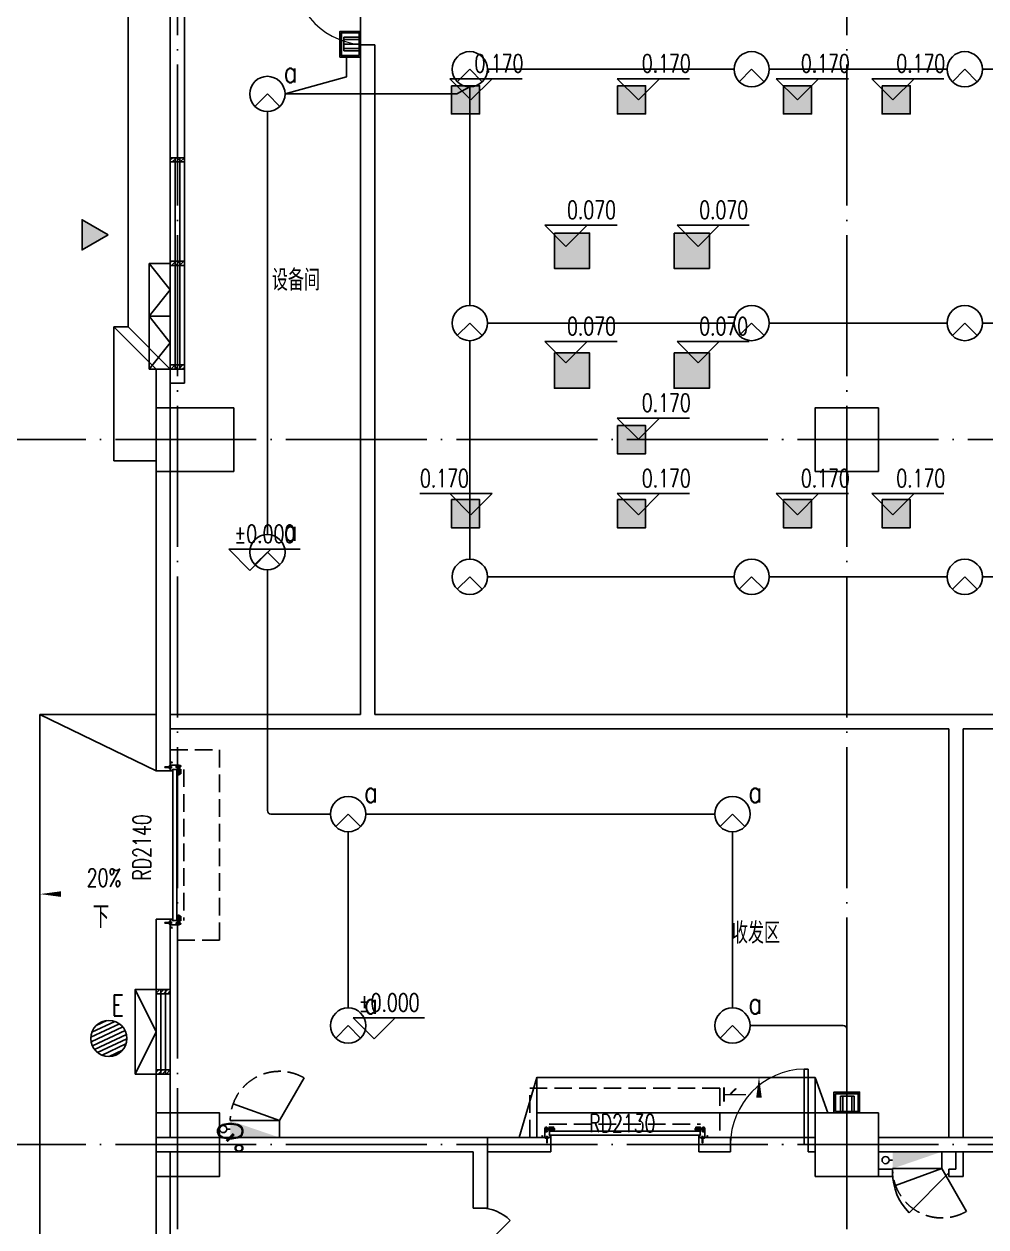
# Model space of a CAD drawing. Extents: x -621157 to 1764546, y -106808 to 741893.
# Drawn here: x 368748 to 382399, y 8832 to 25895 of the extents above; entities that cross this region are included whole.
import ezdxf
from ezdxf.enums import TextEntityAlignment as Align

# ---------------------------------------------------------------- set-up
doc = ezdxf.new("R2010")
doc.units = 0
doc.header["$LTSCALE"] = 1000
doc.header["$MEASUREMENT"] = 0
doc.linetypes.add('XREF-A-101-平面图_t3$0$DASH', pattern=[0.35, 0.25, -0.1])
doc.linetypes.add('XREF-A-101-平面图_t3$0$DOTE', pattern=[2.42, 2, -0.2, 0.02, -0.2])
for name, color, linetype in [('0-底图', 7, 'Continuous'), ('EQUIP-照明', 3, 'Continuous'), ('SIG_TEXT', 2, 'Continuous'), ('WIRE-控制', 6, 'Continuous'), ('XREF-A-101-平面图_t3$0$A-COLUMN', 8, 'Continuous'), ('XREF-A-101-平面图_t3$0$A-DIM_ELEV', 8, 'Continuous'), ('XREF-A-101-平面图_t3$0$A-DIM_LEAD', 3, 'Continuous'), ('XREF-A-101-平面图_t3$0$A-DOTE', 8, 'Continuous'), ('XREF-A-101-平面图_t3$0$A-GROUND', 8, 'Continuous'), ('XREF-A-101-平面图_t3$0$A-LEAD-AROW', 8, 'Continuous'), ('XREF-A-101-平面图_t3$0$A-PUB_HATCH', 8, 'Continuous'), ('XREF-A-101-平面图_t3$0$A-ROOM-CH', 8, 'Continuous'), ('XREF-A-101-平面图_t3$0$A-WALL', 8, 'Continuous'), ('XREF-A-101-平面图_t3$0$A-WALL-FILL', 8, 'Continuous'), ('XREF-A-101-平面图_t3$0$A-WINDOW', 8, 'Continuous'), ('XREF-A-101-平面图_t3$0$A-开启符号', 8, 'Continuous'), ('XREF-A-101-平面图_t3$0$A-电动高窗', 161, 'Continuous'), ('XREF-A-101-平面图_t3$0$GROUND', 8, 'Continuous'), ('XREF-A-101-平面图_t3$0$I-WALL-GYPSUM', 8, 'Continuous'), ('XREF-A-101-平面图_t3$0$M-HOLE', 8, 'Continuous'), ('XREF-A-101-平面图_t3$0$P-EQUIPMENT', 8, 'Continuous'), ('XREF-A-101-平面图_t3$0$PUB_HATCH', 8, 'Continuous'), ('XREF-A-101-平面图_t3$0$PUB_TEXT', 8, 'Continuous'), ('XREF-A-101-平面图_t3$0$win-kq', 8, 'Continuous'), ('XREF-A-101-平面图_t3$0$WINDOW_TEXT', 8, 'Continuous'), ('XREF-A-101-平面图_t3$0$水-尺寸', 8, 'Continuous'), ('设备-照明', 3, 'Continuous')]:
    doc.layers.add(name, color=color, linetype=linetype)
doc.layers.add('弱电设备层', color=1, linetype='Continuous', lineweight=9)
doc.styles.add('_TCH_LABEL', font='COMPLEX', dxfattribs={"bigfont": 'GBCBIG'})
doc.styles.add('DIM_FONT', font='ROMANS', dxfattribs={"width": 0.8, "bigfont": 'HZDXC'})
doc.styles.get("Standard").update_dxf_attribs({"font": 'romans.shx', "bigfont": 'HZDXC.SHX'})
doc.styles.add('XREF-A-101-平面图_t3$0$-HZDXCROMANS', font='ROMANS.shx', dxfattribs={"bigfont": 'HZDXC.shx'})
doc.styles.add('XREF-A-101-平面图_t3$0$_TCH_DIM', font='SIMPLEX', dxfattribs={"bigfont": 'GBCBIG'})
doc.styles.add('XREF-A-101-平面图_t3$0$A-STANDARD', font='SIMPLEX', dxfattribs={"bigfont": 'GBCBIG'})
doc.styles.add('XREF-A-101-平面图_t3$0$A-WIN-LABEL', font='SIMPLEX', dxfattribs={"bigfont": 'GBCBIG'})
doc.linetypes.add('Ground', pattern='A,0.75,-0.125,[135,sr.shx,S=0.1,R=0,X=-0.15,Y=0],0.125,-0.125', length=1.125)
doc.dimstyles.get("Standard").update_dxf_attribs({"dimscale": 100, "dimtxt": 3.5, "dimasz": 1, "dimexe": 2.5, "dimexo": 3, "dimgap": 1.5, "dimtad": 1, "dimdec": 0, "dimzin": 0, "dimdsep": 46, "dimtxsty": 'Standard', "dimblk": 'ARCHTICK', "dimcen": 0.09, "dimadec": 0, "dimazin": 0, "dimtfac": 1, "dimtdec": 0, "dimtix": 1, "dimtmove": 2, "dimatfit": 3, "dimfxl": 0, "dimtolj": 1, "dimtzin": 0, "dimarcsym": 0})

# ---------------------------------------------------------------- blocks, each defined once
blk = doc.blocks.new('XREF-A-101-平面图_t3$0$轴网')
at = {"layer": 'XREF-A-101-平面图_t3$0$A-DOTE', "linetype": 'XREF-A-101-平面图_t3$0$DOTE'}
for p, q in [((0, -3300), (0, 43300)), ((9500, -3300), (9500, 43300)), ((-3300, 20000), (69800, 20000)), ((-3300, 10000), (69800, 10000))]:
    blk.add_line(p, q, dxfattribs=at)
blk = doc.blocks.new('XREF-A-101-平面图_t3$0$G$C869EB286')
at = {"layer": 'XREF-A-101-平面图_t3$0$A-WINDOW'}
h = blk.add_hatch(dxfattribs=at)
h.set_pattern_fill('ANSI31', color=256, scale=25)
h.set_pattern_definition([(45, (-143.957, -89940), (-28.0633, 28.0633), [])])
h.paths.add_polyline_path([(0, 60), (200, 60), (200, 0), (0, 0)])
blk.add_lwpolyline([(0, 60), (200, 60), (200, 0), (0, 0)], close=True, dxfattribs=at)
blk = doc.blocks.new('XREF-A-101-平面图_t3$0$柱网1F')
at = {"layer": 'XREF-A-101-平面图_t3$0$A-COLUMN'}
for points in [[(-300, -20450), (800, -20450), (800, -19550), (-300, -19550)], [(9050, -20450), (9950, -20450), (9950, -19550), (9050, -19550)], [(-300, -30450), (600, -30450), (600, -29550), (-300, -29550)], [(9050, -30450), (9950, -30450), (9950, -29550), (9050, -29550)]]:
    blk.add_lwpolyline(points, close=True, dxfattribs=at)
blk = doc.blocks.new('XREF-A-101-平面图_t3$0$ROOM')
at = {"layer": 'XREF-A-101-平面图_t3$0$A-ROOM-CH', "style": 'XREF-A-101-平面图_t3$0$-HZDXCROMANS', "width": 0.6}
for tag, p in [('中文房间名称', (0, -1000)), ('英文房间名称', (0, -1500))]:
    blk.add_attdef(tag, text='', height=300, dxfattribs=at).set_placement(p, align=Align.CENTER)
blk = doc.blocks.new('XREF-A-101-平面图_t3$0$TYHGDGV(26)')
at = {"color": 0, "linetype": 'XREF-A-101-平面图_t3$0$DASH', "extrusion": (0, 0, -1)}
blk.add_line((82929, 11046), (85074, 11046), dxfattribs=at)
at = {"layer": 'XREF-A-101-平面图_t3$0$win-kq'}
for p, q in [((82897, 11318), (82894, 11314)), ((82897, 11318), (82901, 11314)), ((85106, 11318), (85102, 11314)), ((85106, 11318), (85109, 11314)), ((82898, 11127), (82927, 11127)), ((82898, 11111), (82927, 11111)), ((82927, 11140), (82991, 11140)), ((82927, 11130), (82991, 11130)), ((82927, 11107), (82991, 11107)), ((85076, 11140), (85012, 11140)), ((85076, 11130), (85012, 11130)), ((85076, 11107), (85012, 11107)), ((85105, 11127), (85076, 11127)), ((85105, 11111), (85076, 11111))]:
    blk.add_line(p, q, dxfattribs=at)
at = {"layer": 'XREF-A-101-平面图_t3$0$win-kq', "linetype": 'XREF-A-101-平面图_t3$0$DASH'}
blk.add_line((85052, 11238), (85292, 11238), dxfattribs=at)
at = {"layer": 'XREF-A-101-平面图_t3$0$win-kq'}
for points in [[(82894, 11314), (82894, 11238), (82901, 11238), (82901, 11314)], [(85109, 11314), (85109, 11238), (85102, 11238), (85102, 11314)], [(82899, 11101), (82893, 11092), (82886, 11088), (82884, 11088), (82876, 11092), (82868, 11115), (82868, 11156), (82898, 11156), (82898, 11146), (82898, 11156), (82868, 11156), (82868, 11238)], [(82920, 11248), (82873, 11238)], [(82920, 11238), (82873, 11248)], [(82878, 11106), (82874, 11106), (82874, 11131), (82878, 11131)], [(82892, 11107), (82898, 11107), (82898, 11130), (82892, 11130)], [(82927, 11203), (82927, 11200), (82931, 11197), (82931, 11152), (82927, 11150), (82927, 11146), (85076, 11146), (85076, 11150), (85072, 11152), (85072, 11197), (85076, 11200), (85076, 11203), (82927, 11203)], [(82991, 11146), (82991, 11090), (82927, 11090), (82927, 11146)], [(82946, 11221), (82946, 11212), (82952, 11212), (82952, 11205), (82941, 11205), (82941, 11212), (82946, 11212), (82946, 11221)], [(82991, 11111), (83006, 11111), (83006, 11127), (82991, 11127)], [(85012, 11111), (84998, 11111), (84998, 11127), (85012, 11127)], [(85012, 11146), (85012, 11090), (85076, 11090), (85076, 11146)], [(85057, 11221), (85057, 11212), (85052, 11212), (85052, 11205), (85062, 11205), (85062, 11212), (85057, 11212), (85057, 11221)], [(85131, 11248), (85083, 11238)], [(85131, 11238), (85083, 11248)], [(85104, 11101), (85110, 11092), (85117, 11088), (85120, 11088), (85127, 11092), (85136, 11115), (85136, 11156), (85106, 11156), (85106, 11146), (85106, 11156), (85136, 11156), (85136, 11238)], [(85111, 11107), (85105, 11107), (85105, 11130), (85111, 11130)], [(85126, 11106), (85129, 11106), (85129, 11131), (85126, 11131)]]:
    blk.add_lwpolyline(points, dxfattribs=at)
at = {"layer": 'XREF-A-101-平面图_t3$0$win-kq', "linetype": 'XREF-A-101-平面图_t3$0$DASH'}
blk.add_lwpolyline([(82952, 11238), (82652, 11238), (82652, 10538), (85352, 10538), (85352, 11238), (85052, 11238)], dxfattribs=at)
at = {"layer": 'XREF-A-101-平面图_t3$0$win-kq'}
for points in [[(82834, 11210), (82834, 11221, 1), (82827, 11221), (82827, 11210), (82827, 11232, -0.414214), (82832, 11238), (82946, 11238, -0.414214), (82952, 11232), (82952, 11214), (82952, 11221, 1), (82941, 11221), (82941, 11214)], [(85169, 11210), (85169, 11221, -1), (85177, 11221), (85177, 11210), (85177, 11232, 0.414214), (85171, 11238), (85057, 11238, 0.414214), (85052, 11232), (85052, 11214), (85052, 11221, -1), (85062, 11221), (85062, 11214)]]:
    blk.add_lwpolyline(points, format="xyb", dxfattribs=at)
for points in [[(82920, 11248), (82920, 11238), (82873, 11238), (82873, 11248)], [(82877, 11233), (82918, 11233), (82918, 11238), (82877, 11238)], [(82887, 11233), (82909, 11233), (82909, 11230), (82887, 11230)], [(82888, 11223), (82907, 11223), (82907, 11230), (82888, 11230)], [(85083, 11248), (85083, 11238), (85131, 11238), (85131, 11248)], [(85126, 11233), (85085, 11233), (85085, 11238), (85126, 11238)], [(85117, 11233), (85095, 11233), (85095, 11230), (85117, 11230)], [(85115, 11223), (85096, 11223), (85096, 11230), (85115, 11230)]]:
    blk.add_lwpolyline(points, close=True, dxfattribs=at)
for points in [[(82878, 11098), (82878, 11139, -1), (82892, 11139), (82892, 11098, -1)], [(85126, 11098), (85126, 11139, 1), (85111, 11139), (85111, 11098, 1)]]:
    blk.add_lwpolyline(points, format="xyb", close=True, dxfattribs=at)
blk = doc.blocks.new('_ArchTick')
at = {"color": 0, "linetype": 'ByBlock', "const_width": 0.4}
blk.add_lwpolyline([(-0.5, -0.5), (0.5, 0.5)], dxfattribs=at)
blk = doc.blocks.new('*D25423')
at = {"layer": 'Defpoints', "color": 0}
blk.add_point((0, 0), dxfattribs=at)
blk.add_point((0, 0), dxfattribs=at)
blk.add_point((0, 0), dxfattribs=at)
blk.add_point((0, 0), dxfattribs=at)
at = {"layer": 'XREF-A-101-平面图_t3$0$水-尺寸', "color": 0, "linetype": 'ByBlock', "lineweight": -2}
blk.add_line((0, 300), (0, 250), dxfattribs=at)
blk.add_line((0, 300), (0, 250), dxfattribs=at)
blk.add_arc((0, 0), 0, 180, 180, dxfattribs=at)
at = {"layer": 'XREF-A-101-平面图_t3$0$水-尺寸', "color": 0, "linetype": 'ByBlock', "lineweight": -2, "xscale": 100, "yscale": 100, "zscale": 100}
for rotation in [90, 90.00000000000001]:
    blk.add_blockref('_ArchTick', (0, 0), dxfattribs=dict(at, rotation=rotation))
at = {"layer": 'XREF-A-101-平面图_t3$0$水-尺寸', "color": 0, "insert": (0, 0), "char_height": 350, "attachment_point": 5}
blk.add_mtext('\\A1;0%%d', dxfattribs=at)
blk = doc.blocks.new('XREF-A-101-平面图_t3$0$bz1')
at = {"layer": 'XREF-A-101-平面图_t3$0$PUB_HATCH'}
h = blk.add_hatch(color=1, dxfattribs=at)
h.dxf.hatch_style = 1
h.paths.add_polyline_path([(4866032, -641203), (4865818, -641573), (4866245, -641573)])
at = {"layer": 'XREF-A-101-平面图_t3$0$PUB_TEXT', "color": 1}
blk.add_lwpolyline([(4866032, -641203), (4865818, -641573), (4866245, -641573)], close=True, dxfattribs=at)
blk = doc.blocks.new('XREF-A-101-平面图_t3$0$G$C34B60025')
at = {"xscale": -1, "rotation": 270}
blk.add_blockref('XREF-A-101-平面图_t3$0$bz1', (640120, -4983026), dxfattribs=at)
blk = doc.blocks.new('XREF-A-101-平面图_t3$0$G$C9E80631F')
at = {"layer": 'XREF-A-101-平面图_t3$0$A-DIM_LEAD', "color": 7, "style": 'XREF-A-101-平面图_t3$0$_TCH_DIM', "width": 0.705882}
blk.add_text('E', height=298, dxfattribs=at).set_placement((177, -143))
blk = doc.blocks.new('XREF-A-101-平面图_t3$0$WINDOW2DLIB$SYSLIB$00000001')
at = {"color": 0}
for points in [[(-0.5, 0.5), (-0.5, -0.5)], [(-0.5, 0.5), (0.5, 0.5)], [(0.5, -0.5), (0.5, 0.5)], [(0.5, 0.1667), (-0.5, 0.1667)], [(0.5, -0.1667), (-0.5, -0.1667)], [(-0.5, -0.5), (0.5, -0.5)]]:
    blk.add_lwpolyline(points, dxfattribs=at)
blk = doc.blocks.new('XREF-A-101-平面图_t3$0$DOOR2DLIB$SYSLIB$00000107')
at = {"color": 0}
for p, q in [((0.45, 0.975), (0.5, 0.975)), ((0.45, 0), (0.45, 0.975)), ((0.5, 0), (0.5, 0.975)), ((0.5, 0), (0.45, 0))]:
    blk.add_line(p, q, dxfattribs=at)
at = {"color": 0, "lineweight": 13}
blk.add_arc((0.475, 0), 0.975, 91.4693, 180, dxfattribs=at)
blk = doc.blocks.new('XREF-A-101-平面图_t3$0$DOOR2DLIB$SYSLIB$00000101')
at = {"color": 0}
blk.add_line((0.5, 0), (-0.207, 0.707), dxfattribs=at)
blk.add_arc((0.5, 0), 1, 135, 180, dxfattribs=at)
blk = doc.blocks.new('G$C3816A8C5')
at = {"layer": '弱电设备层', "lineweight": -3}
for p, q in [((-114, 25), (-114, 298)), ((-114, 298), (129, 298)), ((-72, 25), (-72, 298)), ((1, 25), (1, 298)), ((87, 25), (87, 298)), ((129, 25), (129, 298))]:
    blk.add_line(p, q, dxfattribs=at)
for points in [[(-228, 0), (-228, 368), (228, 368), (228, 0)], [(-200, 25), (-200, 341), (202, 341), (202, 25)]]:
    blk.add_lwpolyline(points, close=True, dxfattribs=at)
blk = doc.blocks.new('HC002569125682')
at = {"layer": 'EQUIP-照明', "color": 0}
for q in [(-1.77, -1.77), (1.77, -1.77)]:
    blk.add_line((0, 0), q, dxfattribs=at)
blk.add_circle((0, 0), 2.5, dxfattribs=at)
at = {"color": 0, "width": 0.7}
blk.add_attdef('PSFHATT', (2.52, -2.5), '', height=0.025, dxfattribs=at)
at = {"layer": 'EQUIP-照明', "color": 0, "style": '_TCH_LABEL', "flags": 9}
blk.add_attdef('A', (0, 0), '', height=0.0001, dxfattribs=at)
blk = doc.blocks.new('XREF-A-101-平面图_t3$0$单出口消火栓新')
for p, q in [((-240, 700), (-846.2, 1050)), ((-479.4, 42.2), (-240, 700)), ((-240, 0), (-240, 700)), ((-240, 700), (0, 700))]:
    blk.add_line(p, q)
at = {"color": 0, "linetype": 'XREF-A-101-平面图_t3$0$DASH'}
blk.add_arc((-240, 700), 700, 150, 270, dxfattribs=at)
blk.add_solid([(-240, 0), (0, 0), (0, 700)])
at = {"layer": 'XREF-A-101-平面图_t3$0$水-尺寸', "linetype": 'ByBlock'}
dim = blk.add_angular_dim_3p(base=(0, 0), center=(0, 0), p1=(0, 0), p2=(0, 0), dimstyle='Standard', dxfattribs=at)
dim.commit()
dim.dimension.update_dxf_attribs({"geometry": '*D25423', "text_midpoint": (0, 0)})
blk = doc.blocks.new('*U25256')
at = {"layer": 'XREF-A-101-平面图_t3$0$P-EQUIPMENT', "color": 10}
blk.add_line((0, 120), (50, 120), dxfattribs=at)
at = {"layer": 'XREF-A-101-平面图_t3$0$P-EQUIPMENT'}
blk.add_circle((100, 120), 50, dxfattribs=at)
at = {"layer": 'XREF-A-101-平面图_t3$0$P-EQUIPMENT', "xscale": -1, "rotation": 90}
blk.add_blockref('XREF-A-101-平面图_t3$0$单出口消火栓新', (0, 0), dxfattribs=at)
blk = doc.blocks.new('XREF-A-101-平面图_t3$0$G$C156FCA62')
at = {"layer": 'XREF-A-101-平面图_t3$0$P-EQUIPMENT', "xscale": -1}
blk.add_blockref('*U25256', (750, 10100), dxfattribs=at)
at = {"layer": 'XREF-A-101-平面图_t3$0$P-EQUIPMENT', "rotation": 180}
blk.add_blockref('*U25256', (10150, 9900), dxfattribs=at)
blk = doc.blocks.new('*U25374')
at = {"layer": 'XREF-A-101-平面图_t3$0$P-EQUIPMENT', "color": 10}
blk.add_line((0, 120), (50, 120), dxfattribs=at)
at = {"layer": 'XREF-A-101-平面图_t3$0$P-EQUIPMENT'}
blk.add_circle((100, 120), 50, dxfattribs=at)
at = {"layer": 'XREF-A-101-平面图_t3$0$P-EQUIPMENT', "xscale": -1, "rotation": 90}
blk.add_blockref('XREF-A-101-平面图_t3$0$单出口消火栓新', (0, 0), dxfattribs=at)
blk = doc.blocks.new('XREF-A-101-平面图_t3$0$G$C646F86AA')
at = {"layer": 'XREF-A-101-平面图_t3$0$P-EQUIPMENT', "xscale": -1}
blk.add_blockref('*U25374', (750, 10100), dxfattribs=at)
at = {"layer": 'XREF-A-101-平面图_t3$0$P-EQUIPMENT', "rotation": 180}
blk.add_blockref('*U25374', (10150, 9900), dxfattribs=at)
blk = doc.blocks.new('XREF-A-101-平面图_t3')
at = {"layer": 'XREF-A-101-平面图_t3$0$A-PUB_HATCH'}
h = blk.add_hatch(dxfattribs=at)
h.set_pattern_fill('DOTS', color=256, scale=30)
h.set_pattern_definition([(0, (0, 0), (23.8125, 47.625), [0, -47.625])])
h.paths.add_polyline_path([(212275, 25020), (212675, 25020), (212675, 24620), (212275, 24620)])
h.paths.add_polyline_path([(208600, 25020), (209000, 25020), (209000, 24620), (208600, 24620)])
h.paths.add_polyline_path([(210000, 25020), (210400, 25020), (210400, 24620), (210000, 24620)])
h.paths.add_polyline_path([(212275, 19150), (212675, 19150), (212675, 18750), (212275, 18750)])
h.paths.add_polyline_path([(206245, 25020), (206645, 25020), (206645, 24620), (206245, 24620)])
h.paths.add_polyline_path([(210000, 19150), (210400, 19150), (210400, 18750), (210000, 18750)])
h.paths.add_polyline_path([(208600, 19150), (209000, 19150), (209000, 18750), (208600, 18750)])
h.paths.add_polyline_path([(203890, 25020), (204290, 25020), (204290, 24620), (203890, 24620)])
h.paths.add_polyline_path([(206245, 20200), (206645, 20200), (206645, 19800), (206245, 19800)])
h.paths.add_polyline_path([(206245, 19150), (206645, 19150), (206645, 18750), (206245, 18750)])
h.paths.add_polyline_path([(203890, 19150), (204290, 19150), (204290, 18750), (203890, 18750)])
h.paths.add_polyline_path([(207050, 21230), (207550, 21230), (207550, 20730), (207050, 20730)])
h.paths.add_polyline_path([(205350, 21230), (205850, 21230), (205850, 20730), (205350, 20730)])
h.paths.add_polyline_path([(205350, 22930), (205850, 22930), (205850, 22430), (205350, 22430)])
h.paths.add_polyline_path([(207050, 22930), (207550, 22930), (207550, 22430), (207050, 22430)])
at = {"layer": 'XREF-A-101-平面图_t3$0$A-电动高窗'}
h = blk.add_hatch(dxfattribs=at)
h.set_pattern_fill('ANSI31', color=256, scale=37.5, angle=340, style=0)
h.set_pattern_definition([(25, (214663.83, 973054.445), (-25.1589934, 53.9536354), [])])
edge = h.paths.add_edge_path()
edge.add_arc((199027, 11507), 256, -340, 20, ccw=False)
at = {"layer": 'XREF-A-101-平面图_t3$0$A-DIM_ELEV'}
for p, q in [((204167, 24820), (203867, 25120)), ((203867, 25120), (204892, 25120)), ((204167, 24820), (204467, 25120)), ((206543, 24820), (206243, 25120)), ((206243, 25120), (207267, 25120)), ((206543, 24820), (206843, 25120)), ((208800, 24820), (208500, 25120)), ((208500, 25120), (209524, 25120)), ((208800, 24820), (209100, 25120)), ((210154, 24820), (209854, 25120)), ((209854, 25120), (210879, 25120)), ((210154, 24820), (210454, 25120)), ((205515, 22741), (205215, 23041)), ((205215, 23041), (206240, 23041)), ((205515, 22741), (205815, 23041)), ((207391, 22741), (207091, 23041)), ((207091, 23041), (208115, 23041)), ((207391, 22741), (207691, 23041)), ((205515, 21092), (205215, 21392)), ((205215, 21392), (206240, 21392)), ((205515, 21092), (205815, 21392)), ((207391, 21092), (207091, 21392)), ((207091, 21392), (208115, 21392)), ((207391, 21092), (207691, 21392)), ((206543, 20007), (206243, 20307)), ((206243, 20307), (207267, 20307)), ((206543, 20007), (206843, 20307)), ((204467, 19235), (203443, 19235)), ((204167, 18935), (203867, 19235)), ((204167, 18935), (204467, 19235)), ((206543, 18935), (206243, 19235)), ((206243, 19235), (207267, 19235)), ((206543, 18935), (206843, 19235)), ((208800, 18935), (208500, 19235)), ((208500, 19235), (209524, 19235)), ((208800, 18935), (209100, 19235)), ((210154, 18935), (209854, 19235)), ((209854, 19235), (210879, 19235)), ((210154, 18935), (210454, 19235)), ((201028, 18146), (200728, 18446)), ((200728, 18446), (201741, 18446)), ((201028, 18146), (201328, 18446)), ((202793, 11499), (202493, 11799)), ((202493, 11799), (203506, 11799)), ((202793, 11499), (203093, 11799))]:
    blk.add_line(p, q, dxfattribs=at)
at = {"layer": 'XREF-A-101-平面图_t3$0$A-GROUND'}
for points in [[(199700, 3100), (198050, 3100), (198050, 16100), (199700, 16100)], [(199700, 15300), (198050, 16100)], [(205100, 10950), (204850, 10100)], [(205100, 10450), (205100, 10950), (209050, 10950), (209050, 10450)], [(209050, 10950), (209229, 10450)], [(209050, 10450), (205300, 10450), (205100, 10450), (205100, 10100)]]:
    blk.add_lwpolyline(points, dxfattribs=at)
at = {"layer": 'XREF-A-101-平面图_t3$0$A-LEAD-AROW'}
for points in [[(199700, 13554, 0, 0, 0), (198050, 13554, 0, 80, 0), (198350, 13554, 0, 0, 0)], [(208254, 10464, 0, 0, 0), (208254, 10964, 0, 80, 0), (208254, 10664, 0, 0, 0)]]:
    blk.add_lwpolyline(points, format="xyseb", dxfattribs=at)
at = {"layer": 'XREF-A-101-平面图_t3$0$A-WALL'}
for p, q in [((202600, 16100), (202600, 25600)), ((202800, 16100), (202800, 25600)), ((202600, 16100), (199900, 16100)), ((199900, 15900), (199900, 16100)), ((211050, 16100), (202800, 16100)), ((215550, 16100), (211050, 16100)), ((202700, 15900), (199900, 15900)), ((210950, 15900), (202700, 15900)), ((210950, 10100), (210950, 15900)), ((211150, 10100), (211150, 15900)), ((215550, 15900), (211150, 15900)), ((199700, 10100), (204400, 10100)), ((199700, 10100), (199700, 9900)), ((204400, 10100), (205300, 10100)), ((204400, 10100), (204400, 9900)), ((204400, 10100), (204400, 9100)), ((207400, 10100), (207850, 10100)), ((208950, 10100), (209050, 10100)), ((209050, 10100), (209050, 9900)), ((209950, 10100), (218550, 10100)), ((209950, 10100), (209950, 9900)), ((210950, 10100), (211150, 10100)), ((199700, 9900), (204200, 9900)), ((204200, 9900), (204200, 9100)), ((204400, 9900), (205300, 9900)), ((207400, 9900), (207850, 9900)), ((208950, 9900), (209050, 9900)), ((209950, 9900), (218550, 9900))]:
    blk.add_line(p, q, dxfattribs=at)
for points in [[(202600, 25600), (202800, 25600)], [(205300, 10100), (205300, 9900)], [(207400, 10100), (207400, 9900)], [(207850, 10100), (207850, 9900)], [(208950, 10100), (208950, 9900)], [(204400, 9100), (204200, 9100)]]:
    blk.add_lwpolyline(points, dxfattribs=at)
at = {"layer": 'XREF-A-101-平面图_t3$0$A-WALL-FILL', "color": 171}
for p, q in [((199900, 26000), (199900, 24000)), ((200100, 26000), (200100, 24000)), ((199700, 15300), (199700, 21000)), ((199700, 21000), (199900, 21000)), ((199900, 21000), (199900, 20800)), ((199900, 15300), (199900, 21000)), ((200100, 21000), (200100, 20800)), ((200100, 20800), (199900, 20800)), ((199700, 12200), (199700, 13200)), ((199900, 12200), (199900, 13200)), ((199700, 10100), (199700, 11000)), ((199900, 10100), (199900, 11000)), ((199700, 7600), (199700, 9900)), ((199900, 7700), (199900, 9900))]:
    blk.add_line(p, q, dxfattribs=at)
for points in [[(200100, 24000), (199900, 24000)], [(200100, 21000), (199900, 21000)], [(199700, 15300), (199900, 15300)], [(199700, 13200), (199900, 13200)], [(199700, 12200), (199900, 12200)], [(199700, 11000), (199900, 11000)]]:
    blk.add_lwpolyline(points, dxfattribs=at)
at = {"layer": 'XREF-A-101-平面图_t3$0$A-WINDOW'}
for p, q in [((202600, 25600), (202600, 26700)), ((199700, 15300), (199900, 15300)), ((199700, 13200), (199900, 13200)), ((205300, 10100), (205300, 9900)), ((207400, 10100), (207400, 9900)), ((207850, 10100), (208950, 10100))]:
    blk.add_line(p, q, dxfattribs=at)
at = {"layer": 'XREF-A-101-平面图_t3$0$A-开启符号', "linetype": 'Continuous'}
for points in [[(199600, 22500), (199900, 22500), (199900, 21750), (199600, 21750)], [(199600, 21000), (199900, 21000), (199900, 21750), (199600, 21750)], [(199400, 11000), (199700, 11000), (199700, 12200), (199400, 12200)]]:
    blk.add_lwpolyline(points, close=True, dxfattribs=at)
for points in [[(199600, 22500), (199900, 22125), (199600, 21750)], [(199600, 21000), (199900, 21375), (199600, 21750)], [(199400, 11000), (199700, 11600), (199400, 12200)]]:
    blk.add_lwpolyline(points, dxfattribs=at)
at = {"layer": 'XREF-A-101-平面图_t3$0$A-电动高窗'}
blk.add_circle((199027, 11507), 256, dxfattribs=at)
at = {"layer": 'XREF-A-101-平面图_t3$0$GROUND'}
for p, q in [((199300, 21600), (199300, 33100)), ((199900, 21000), (199900, 29550)), ((199100, 19700), (199100, 21600)), ((199100, 21600), (199300, 21600)), ((199100, 21600), (199700, 21000)), ((199300, 21600), (199900, 21000)), ((199700, 20450), (199700, 21000)), ((199700, 21000), (199900, 21000)), ((199100, 19700), (199700, 19700))]:
    blk.add_line(p, q, dxfattribs=at)
at = {"layer": 'XREF-A-101-平面图_t3$0$I-WALL-GYPSUM'}
for p, q in [((211050, 9900), (211050, 9650)), ((211150, 9900), (211050, 9900)), ((211150, 9900), (211150, 9550)), ((210150, 9650), (209950, 9650)), ((209950, 9550), (209950, 9650)), ((211050, 9650), (210950, 9650)), ((210150, 9550), (209950, 9550)), ((211150, 9550), (210950, 9550))]:
    blk.add_line(p, q, dxfattribs=at)
for points in [[(210150, 9550), (210150, 9650)], [(210950, 9550), (210950, 9650)]]:
    blk.add_lwpolyline(points, dxfattribs=at)
at = {"layer": 'XREF-A-101-平面图_t3$0$M-HOLE'}
for points in [[(203890, 25020), (204290, 25020), (204290, 24620), (203890, 24620)], [(206245, 25020), (206645, 25020), (206645, 24620), (206245, 24620)], [(208600, 25020), (209000, 25020), (209000, 24620), (208600, 24620)], [(210000, 25020), (210400, 25020), (210400, 24620), (210000, 24620)], [(205350, 22930), (205850, 22930), (205850, 22430), (205350, 22430)], [(207050, 22930), (207550, 22930), (207550, 22430), (207050, 22430)], [(205350, 21230), (205850, 21230), (205850, 20730), (205350, 20730)], [(207050, 21230), (207550, 21230), (207550, 20730), (207050, 20730)], [(206245, 20200), (206645, 20200), (206645, 19800), (206245, 19800)], [(203890, 19150), (204290, 19150), (204290, 18750), (203890, 18750)], [(206245, 19150), (206645, 19150), (206645, 18750), (206245, 18750)], [(208600, 19150), (209000, 19150), (209000, 18750), (208600, 18750)], [(210000, 19150), (210400, 19150), (210400, 18750), (210000, 18750)]]:
    blk.add_lwpolyline(points, close=True, dxfattribs=at)
for name, p in [('XREF-A-101-平面图_t3$0$G$C156FCA62', (200000, 0)), ('XREF-A-101-平面图_t3$0$G$C646F86AA', (200000, 0)), ('XREF-A-101-平面图_t3$0$G$C646F86AA', (200000, 0)), ('XREF-A-101-平面图_t3$0$G$C34B60025', (200100, 139900)), ('XREF-A-101-平面图_t3$0$G$C9E80631F', (198891, 11969))]:
    blk.add_blockref(name, p)
at = {"layer": 'XREF-A-101-平面图_t3$0$A-COLUMN'}
blk.add_blockref('XREF-A-101-平面图_t3$0$柱网1F', (200000, 40000), dxfattribs=at)
at = {"layer": 'XREF-A-101-平面图_t3$0$A-DOTE'}
blk.add_blockref('XREF-A-101-平面图_t3$0$轴网', (200000, 0), dxfattribs=at)
at = {"layer": 'XREF-A-101-平面图_t3$0$A-ROOM-CH'}
ref = blk.add_blockref('XREF-A-101-平面图_t3$0$ROOM', (201683, 23114), dxfattribs=at)
ref.add_attrib('中文房间名称', '设备间', dxfattribs={"height": 300, "style": 'XREF-A-101-平面图_t3$0$-HZDXCROMANS', "width": 0.8}).set_placement((201683, 22114), align=Align.CENTER)
ref = blk.add_blockref('XREF-A-101-平面图_t3$0$ROOM', (208211, 13852), dxfattribs=at)
ref.add_attrib('中文房间名称', '收发区', dxfattribs={"height": 300, "style": 'XREF-A-101-平面图_t3$0$-HZDXCROMANS', "width": 0.8}).set_placement((208211, 12852), align=Align.CENTER)
at = {"layer": 'XREF-A-101-平面图_t3$0$A-WINDOW'}
for name, p, xscale, yscale, zscale, rotation in [('XREF-A-101-平面图_t3$0$DOOR2DLIB$SYSLIB$00000107', (202700, 26150), 1100, 1100, 1100, 90), ('XREF-A-101-平面图_t3$0$WINDOW2DLIB$SYSLIB$00000001', (200000, 22500), -2999.999999998645, 200, -2999.999999998645, 270.0000000000008), ('XREF-A-101-平面图_t3$0$WINDOW2DLIB$SYSLIB$00000001', (199800, 11600), 1200.00000000002, -200, 1200.00000000002, 90), ('XREF-A-101-平面图_t3$0$DOOR2DLIB$SYSLIB$00000101', (210550, 9600), -800, 800, -800, 180), ('XREF-A-101-平面图_t3$0$DOOR2DLIB$SYSLIB$00000101', (204300, 8800), 600, 600, 600, 270.0000000000008)]:
    blk.add_blockref(name, p, dxfattribs=dict(at, xscale=xscale, yscale=yscale, zscale=zscale, rotation=rotation))
for p in [(199900, 23940), (199900, 22470), (199900, 21000), (199700, 12140), (199700, 11000)]:
    blk.add_blockref('XREF-A-101-平面图_t3$0$G$C869EB286', p, dxfattribs=at)
at = {"layer": 'XREF-A-101-平面图_t3$0$A-WINDOW', "xscale": -1}
for p, rotation in [((211138, 98252), 89.99999999999952), ((122348, 21338), 180.0000007843367)]:
    blk.add_blockref('XREF-A-101-平面图_t3$0$TYHGDGV(26)', p, dxfattribs=dict(at, rotation=rotation))
at = {"layer": 'XREF-A-101-平面图_t3$0$A-WINDOW', "xscale": 1100, "yscale": 1100, "zscale": 1100}
blk.add_blockref('XREF-A-101-平面图_t3$0$DOOR2DLIB$SYSLIB$00000107', (208400, 10000), dxfattribs=at)
at = {"layer": 'XREF-A-101-平面图_t3$0$A-DIM_ELEV', "color": 7, "style": 'XREF-A-101-平面图_t3$0$A-STANDARD', "width": 0.705882}
for s, p in [('0.170', (204216, 25210)), ('0.170', (206591, 25210)), ('0.170', (208849, 25210)), ('0.170', (210203, 25210)), ('0.070', (205530, 23131)), ('0.070', (207405, 23131)), ('0.070', (205530, 21482)), ('0.070', (207405, 21482)), ('0.170', (206591, 20397)), ('0.170', (203443, 19325)), ('0.170', (206591, 19325)), ('0.170', (208849, 19325)), ('0.170', (210203, 19325)), ('%%P0.000', (200808, 18536)), ('%%P0.000', (202573, 11889))]:
    blk.add_text(s, height=255, dxfattribs=at).set_placement(p)
at = {"layer": 'XREF-A-101-平面图_t3$0$A-LEAD-AROW', "color": 7, "style": 'XREF-A-101-平面图_t3$0$A-STANDARD', "width": 0.705882}
blk.add_text('20%', height=255, dxfattribs=at).set_placement((198713, 13659))
at = {"layer": 'XREF-A-101-平面图_t3$0$A-LEAD-AROW', "color": 7, "style": 'XREF-A-101-平面图_t3$0$A-STANDARD'}
blk.add_text('下', height=320, dxfattribs=at).set_placement((198800, 13071))
blk.add_text('下', height=320, rotation=90, dxfattribs=at).set_placement((208070, 10597))
at = {"layer": 'XREF-A-101-平面图_t3$0$WINDOW_TEXT', "style": 'XREF-A-101-平面图_t3$0$A-WIN-LABEL', "width": 0.705882}
blk.add_text('RD2140', height=255, rotation=90, dxfattribs=at).set_placement((199625, 13744))
blk.add_text('RD2130', height=255, dxfattribs=at).set_placement((205844, 10175))

msp = doc.modelspace()

# ---------------------------------------------------------------- block references
at = {"layer": '0-底图'}
msp.add_blockref('XREF-A-101-平面图_t3', (170924, 0), dxfattribs=at)

# ---------------------------------------------------------------- next in the draw order: linework, layer by layer
at = {"layer": 'WIRE-控制', "linetype": 'Ground'}
for points in [[(372452, 24904), (373322, 25146), (373322, 25426)], [(375324, 25254), (378824, 25254)], [(379324, 25254), (381849, 25254)], [(382349, 25254), (385849, 25254)], [(372452, 24904), (374890, 24904), (375074, 25004)], [(375074, 25004), (375074, 21904)], [(372202, 24654), (372202, 18654)], [(375324, 21654), (378824, 21654)], [(379324, 21654), (381849, 21654)], [(382349, 21654), (385849, 21654)], [(375074, 21404), (375074, 18304)], [(375324, 18054), (378824, 18054)], [(379324, 18054), (381849, 18054)], [(382349, 18054), (385849, 18054)], [(373598, 14689), (378552, 14689)], [(373348, 14439), (373348, 11939)], [(378802, 14439), (378802, 11939)]]:
    msp.add_lwpolyline(points, dxfattribs=at)
for points in [[(372202, 18154), (372202, 14739, 0.414214), (372252, 14689), (373098, 14689)], [(380424, 10744), (380424, 11639, 0.414214), (380374, 11689), (379052, 11689)]]:
    msp.add_lwpolyline(points, format="xyb", dxfattribs=at)

# ---------------------------------------------------------------- next in the draw order: block references
at = {"layer": 'EQUIP-照明', "color": 1, "xscale": 0.8, "yscale": 0.8, "zscale": 0.8}
for p, rotation in [((373524, 25608), 89.99999999999999), ((380424, 10450), 359.9999999999999)]:
    msp.add_blockref('G$C3816A8C5', p, dxfattribs=dict(at, rotation=rotation))
at = {"layer": '设备-照明', "xscale": 100, "yscale": 100, "zscale": 100}
for p in [(375074, 25254), (379074, 25254), (382099, 25254), (372202, 24904), (375074, 21654), (379074, 21654), (382099, 21654), (372202, 18404), (375074, 18054), (379074, 18054), (382099, 18054), (373348, 14689), (378802, 14689), (373348, 11689), (378802, 11689)]:
    msp.add_blockref('HC002569125682', p, dxfattribs=at)

# ---------------------------------------------------------------- next in the draw order: texts
at = {"layer": 'SIG_TEXT', "style": 'DIM_FONT', "width": 0.8}
for p in [(372430, 25065, -672), (372430, 18565, -672), (373571, 14854, -672), (379026, 14854, -672), (373571, 11854, -672), (379026, 11854, -672)]:
    msp.add_text('a', height=300, dxfattribs=at).set_placement(p)

doc.saveas('drawing.dxf')
